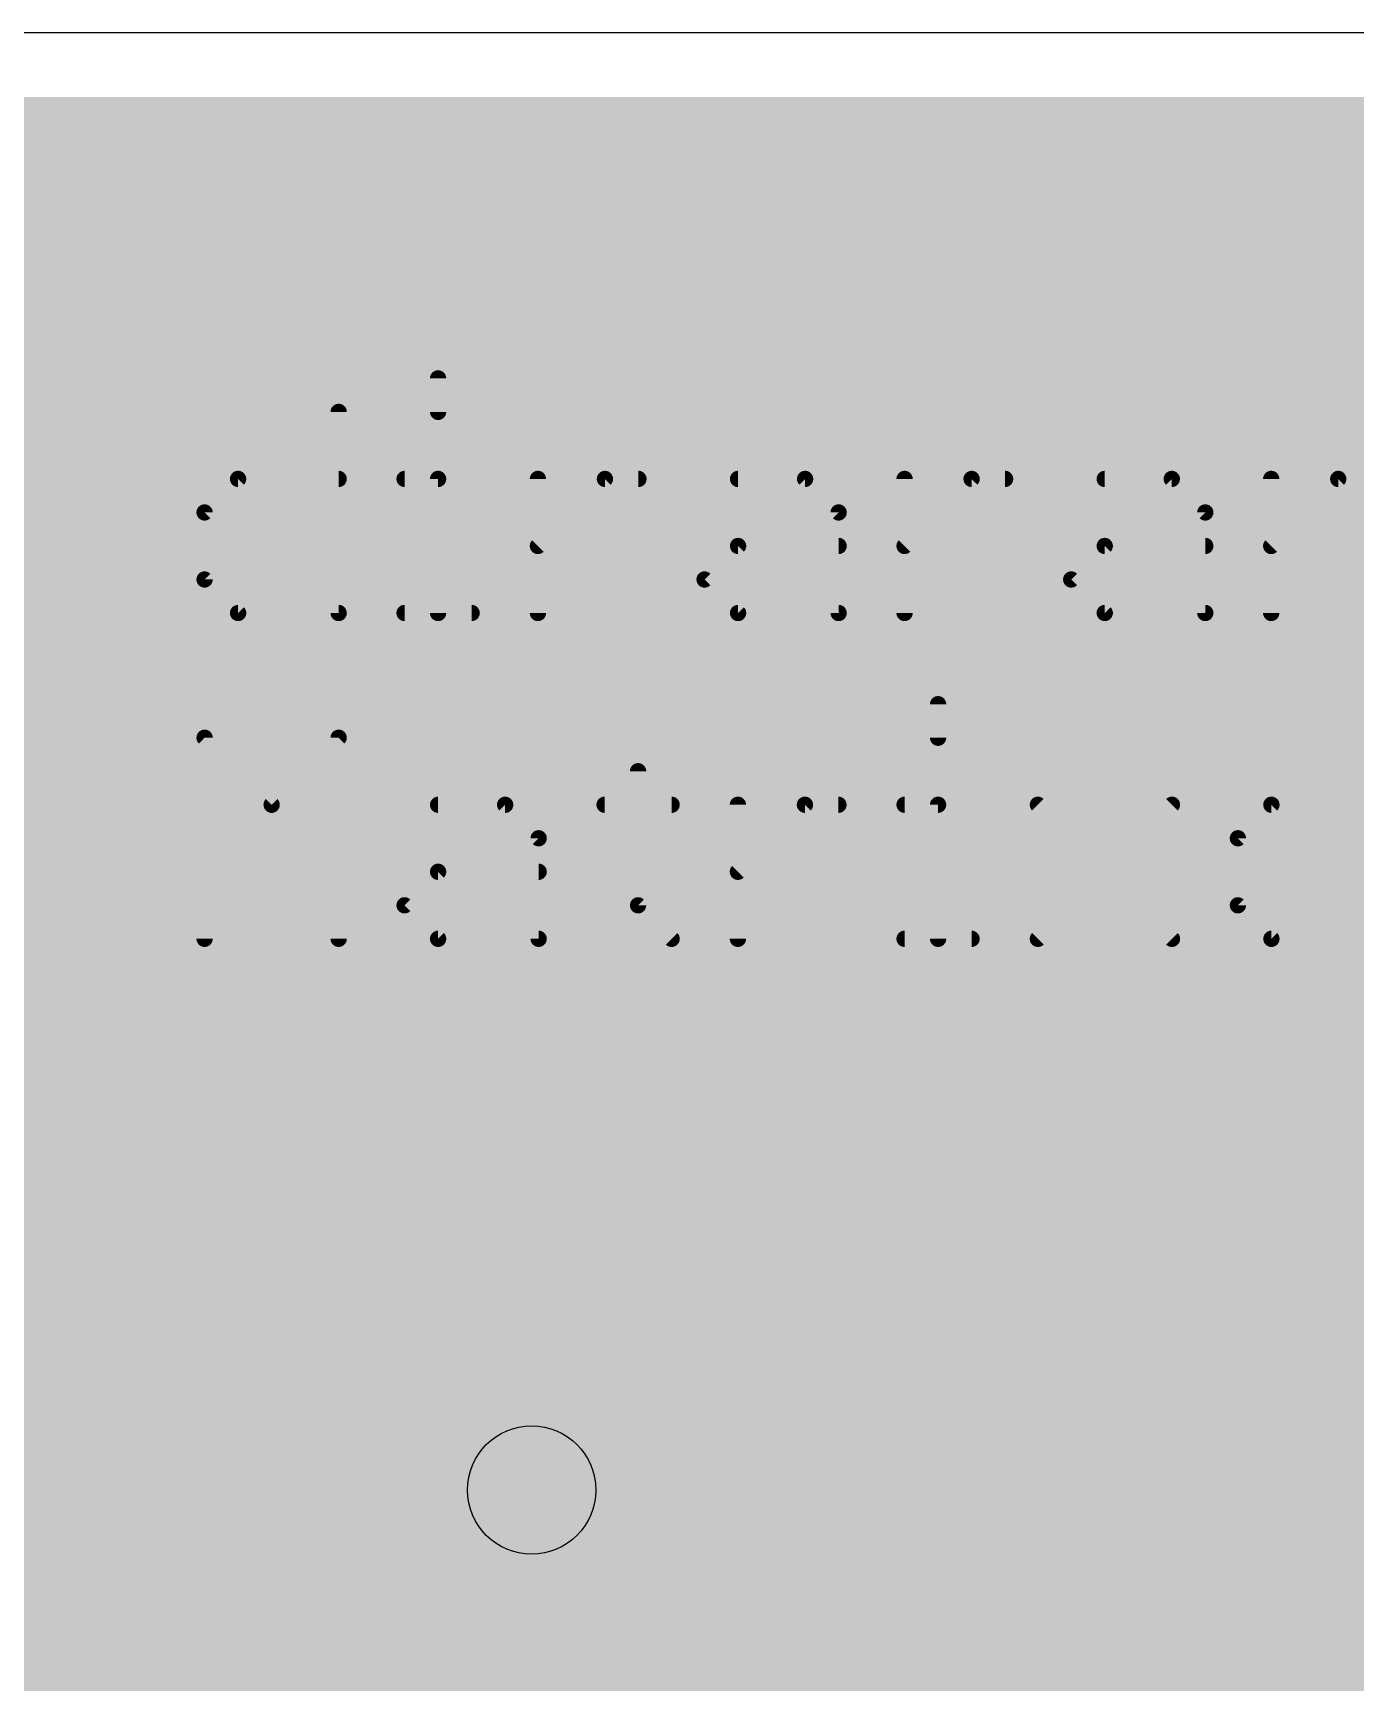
# Model space of a CAD drawing. Extents: x -4.6 to 54.3, y -4.7 to 51.3.
# Drawn here: x 40.21 to 46.4, y 43.55 to 51.27 of the extents above; entities that cross this region are included whole.
import ezdxf

# ---------------------------------------------------------------- set-up
doc = ezdxf.new("R2010")
doc.units = 0
for name, color, linetype in [('1', 22, 'CONTINUOUS'), ('16', 175, 'CONTINUOUS'), ('18', 82, 'CONTINUOUS'), ('20', 7, 'CONTINUOUS'), ('30', 253, 'CONTINUOUS'), ('44', 253, 'CONTINUOUS')]:
    doc.layers.add(name, color=color, linetype=linetype)

# ---------------------------------------------------------------- blocks, each defined once
blk = doc.blocks.new('SQUAREV')
blk.add_solid([(-0.5, -0.5), (0.5, -0.5), (-0.5, 0.5), (0.5, 0.5)])

msp = doc.modelspace()

# ---------------------------------------------------------------- linework, layer by layer
at = {"layer": '1'}
for points, const_width in [([(0.635, 50.7618), (51.435, 50.7618)], 0.4064), ([(40.2251, 50.0614), (39.5901, 50.6964)], 0.4064), ([(39.8929, 50.3936), (51.435, 50.3936)], 0.4064), ([(40.5364, 49.7501), (40.2251, 50.0614)], 0.4064), ([(40.2993, 49.9872), (41.9271, 49.9872)], 0.4064), ([(41.9557, 50.0158), (41.7964, 49.8565)], 0.4064), ([(42.2592, 50.0158), (41.9557, 50.0158)], 0.4064), ([(42.4737, 49.8012), (42.2592, 50.0158)], 0.4064), ([(42.2877, 49.9872), (51.435, 49.9872)], 0.4064), ([(41.4905, 49.859), (41.2759, 49.6444)], 0.4064), ([(41.7939, 49.859), (41.4905, 49.859)], 0.4064), ([(41.7964, 49.8565), (41.7939, 49.859)], 0.4064), ([(40.5364, 43.1381), (40.5364, 49.7501)], 0.4064), ([(42.4737, 49.5455), (42.4737, 49.8012)], 0.4064), ([(40.5364, 49.5808), (41.2759, 49.5808)], 0.4064), ([(41.2759, 49.6444), (41.2759, 49.5455)], 0.4064), ([(42.4737, 49.5808), (51.435, 49.5808)], 0.4064), ([(41.0202, 49.5455), (40.8982, 49.4235)], 0.4064), ([(41.2759, 49.5455), (41.0202, 49.5455)], 0.4064), ([(42.7261, 49.5455), (42.4737, 49.5455)], 0.4064), ([(42.7311, 49.5404), (42.7261, 49.5455)], 0.4064), ([(42.7362, 49.5455), (42.7311, 49.5404)], 0.4064), ([(43.1964, 49.5455), (42.7362, 49.5455)], 0.4064), ([(43.2777, 49.4642), (43.1964, 49.5455)], 0.4064), ([(43.359, 49.5455), (43.2777, 49.4642)], 0.4064), ([(43.976, 49.5455), (43.359, 49.5455)], 0.4064), ([(44.0568, 49.4646), (43.976, 49.5455)], 0.4064), ([(44.1377, 49.5455), (44.0568, 49.4646)], 0.4064), ([(44.4412, 49.5455), (44.1377, 49.5455)], 0.4064), ([(44.4462, 49.5404), (44.4412, 49.5455)], 0.4064), ([(44.4513, 49.5455), (44.4462, 49.5404)], 0.4064), ([(44.9115, 49.5455), (44.4513, 49.5455)], 0.4064), ([(44.9928, 49.4642), (44.9115, 49.5455)], 0.4064), ([(45.0741, 49.5455), (44.9928, 49.4642)], 0.4064), ([(45.6911, 49.5455), (45.0741, 49.5455)], 0.4064), ([(45.772, 49.4646), (45.6911, 49.5455)], 0.4064), ([(45.8528, 49.5455), (45.772, 49.4646)], 0.4064), ([(46.1563, 49.5455), (45.8528, 49.5455)], 0.4064), ([(46.1613, 49.5404), (46.1563, 49.5455)], 0.4064), ([(46.1664, 49.5455), (46.1613, 49.5404)], 0.4064), ([(46.6266, 49.5455), (46.1664, 49.5455)], 0.4064), ([(40.8982, 49.4235), (40.8056, 49.3309)], 0.4064), ([(42.1074, 49.6495), (42.1074, 49.4927)], 0.0762), ([(40.7708, 49.2961), (40.6488, 49.1741)], 0.4064), ([(40.8056, 49.3309), (40.7708, 49.2961)], 0.4064), ([(40.8056, 49.3309), (40.8056, 49.3309)], 0.4064), ([(41.6422, 49.4927), (41.6422, 48.5521)], 0.0762), ([(40.5364, 49.1744), (40.6491, 49.1744)], 0.4064), ([(40.6488, 49.1741), (40.6488, 48.5571)], 0.4064), ([(41.0151, 49.0224), (41.1719, 49.1792)], 0.0762), ([(41.1719, 49.1792), (41.6422, 49.1792)], 0.0762), ([(41.9507, 49.1792), (42.1074, 49.1792)], 0.0762), ([(42.1074, 49.1792), (42.1074, 48.5521)], 0.0762), ([(42.5743, 48.5521), (42.5743, 49.1792)], 0.0762), ([(42.5743, 48.8656), (42.8879, 49.1792)], 0.0762), ([(42.8879, 49.1792), (43.0446, 49.1792)], 0.0762), ([(43.5107, 49.1792), (43.8242, 49.1792)], 0.0762), ([(43.8242, 49.1792), (43.981, 49.0224)], 0.0762), ([(44.2895, 48.5521), (44.2895, 49.1792)], 0.0762), ([(44.2895, 48.8656), (44.603, 49.1792)], 0.0762), ([(44.603, 49.1792), (44.7598, 49.1792)], 0.0762), ([(45.2258, 49.1792), (45.5394, 49.1792)], 0.0762), ([(45.5394, 49.1792), (45.6961, 49.0224)], 0.0762), ([(46.0046, 48.5521), (46.0046, 49.1792)], 0.0762), ([(46.0046, 48.8656), (46.3181, 49.1792)], 0.0762), ([(46.3181, 49.1792), (46.4749, 49.1792)], 0.0762), ([(41.0151, 48.7089), (41.0151, 49.0224)], 0.0762), ([(43.981, 49.0224), (43.981, 48.5521)], 0.0762), ([(45.6961, 49.0224), (45.6961, 48.5521)], 0.0762), ([(40.5364, 48.768), (40.6488, 48.768)], 0.4064), ([(43.3539, 48.7089), (43.5107, 48.8656)], 0.0762), ([(43.5107, 48.8656), (43.981, 48.8656)], 0.0762), ([(45.0691, 48.7089), (45.2258, 48.8656)], 0.0762), ([(45.2258, 48.8656), (45.6961, 48.8656)], 0.0762), ([(40.6488, 48.5571), (40.8634, 48.3426)], 0.4064), ([(41.1719, 48.5521), (41.0151, 48.7089)], 0.0762), ([(43.5107, 48.5521), (43.3539, 48.7089)], 0.0762), ([(45.2258, 48.5521), (45.0691, 48.7089)], 0.0762), ([(40.5364, 48.3616), (40.8444, 48.3616)], 0.4064), ([(40.8634, 48.3426), (40.871, 48.335)], 0.4064), ([(41.6422, 48.5521), (41.1719, 48.5521)], 0.0762), ([(41.9507, 48.5521), (42.2642, 48.5521)], 0.0762), ([(43.981, 48.5521), (43.5107, 48.5521)], 0.0762), ([(45.6961, 48.5521), (45.2258, 48.5521)], 0.0762), ([(40.8634, 48.335), (40.6488, 48.1204)], 0.4064), ([(40.871, 48.335), (40.8634, 48.335)], 0.4064), ([(40.6488, 48.1204), (40.6488, 46.8764)], 0.4064), ([(44.4462, 48.1255), (44.4462, 47.9687)], 0.0762), ([(40.5364, 47.9552), (40.6488, 47.9552)], 0.4064), ([(41.0151, 47.0281), (41.0151, 47.9687)], 0.0762), ([(41.0151, 47.9687), (41.3287, 47.6552)], 0.0762), ([(41.3287, 47.6552), (41.6422, 47.9687)], 0.0762), ([(41.6422, 47.9687), (41.6422, 47.0281)], 0.0762), ([(43.043, 47.8119), (43.043, 47.1849)], 0.0762), ([(40.5364, 47.5488), (40.6488, 47.5488)], 0.4064), ([(42.1074, 47.6552), (42.421, 47.6552)], 0.0762), ([(42.421, 47.6552), (42.5777, 47.4984)], 0.0762), ([(42.8862, 47.6552), (43.1997, 47.6552)], 0.0762), ([(43.5099, 47.0281), (43.5099, 47.6552)], 0.0762), ([(43.5099, 47.3416), (43.8234, 47.6552)], 0.0762), ([(43.8234, 47.6552), (43.9802, 47.6552)], 0.0762), ([(44.2895, 47.6552), (44.4462, 47.6552)], 0.0762), ([(44.4462, 47.6552), (44.4462, 47.0281)], 0.0762), ([(44.9131, 47.6552), (45.5402, 47.0281)], 0.0762), ([(44.9131, 47.0281), (45.5402, 47.6552)], 0.0762), ([(45.8487, 47.4984), (46.0054, 47.6552)], 0.0762), ([(46.0054, 47.6552), (46.4757, 47.6552)], 0.0762), ([(42.5777, 47.4984), (42.5777, 47.0281)], 0.0762), ([(43.8762, 47.1899), (43.9751, 47.2889)], 0.4064), ([(44.0322, 47.2889), (43.9232, 47.1798)], 0.4064), ([(43.9751, 47.2889), (44.0322, 47.2889)], 0.4064), ([(45.8487, 47.1849), (45.8487, 47.4984)], 0.0762), ([(43.8762, 46.8764), (43.8762, 47.1899)], 0.4064), ([(40.5364, 47.1424), (40.6488, 47.1424)], 0.4064), ([(41.9507, 47.1849), (42.1074, 47.3416)], 0.0762), ([(42.1074, 47.3416), (42.5777, 47.3416)], 0.0762), ([(43.8762, 47.1424), (43.9232, 47.1424)], 0.4064), ([(43.9232, 47.1798), (43.9232, 46.8764)], 0.4064), ([(42.1074, 47.0281), (41.9507, 47.1849)], 0.0762), ([(43.043, 47.1849), (43.1997, 47.0281)], 0.0762), ([(46.0054, 47.0281), (45.8487, 47.1849)], 0.0762), ([(40.6488, 46.8764), (40.8634, 46.6618)], 0.4064), ([(43.6616, 46.6618), (43.8762, 46.8764)], 0.4064), ([(43.9232, 46.8764), (44.1377, 46.6618)], 0.4064), ([(41.1669, 46.6618), (41.3287, 46.8236)], 0.4064), ([(41.3287, 46.8236), (41.4905, 46.6618)], 0.4064), ([(42.5777, 47.0281), (42.1074, 47.0281)], 0.0762), ([(42.7295, 46.6618), (42.8887, 46.8211)], 0.4064), ([(42.8887, 46.8211), (42.8912, 46.8186)], 0.4064), ([(42.8912, 46.8186), (42.8912, 46.8186)], 0.4064), ([(42.8912, 46.8186), (43.048, 46.6618)], 0.4064), ([(44.2895, 47.0281), (44.603, 47.0281)], 0.0762), ([(45.0649, 46.6618), (45.2267, 46.8236)], 0.4064), ([(45.2267, 46.8236), (45.3885, 46.6618)], 0.4064), ([(46.4757, 47.0281), (46.0054, 47.0281)], 0.0762), ([(40.5364, 46.736), (40.7892, 46.736)], 0.4064), ([(41.2411, 46.736), (41.4163, 46.736)], 0.4064), ([(41.7939, 46.6618), (41.8748, 46.7427)], 0.4064), ([(41.8681, 46.736), (41.8815, 46.736)], 0.4064), ([(41.8748, 46.7427), (41.9557, 46.6618)], 0.4064), ([(42.8037, 46.736), (42.9738, 46.736)], 0.4064), ([(43.7358, 46.736), (44.0635, 46.736)], 0.4064), ([(45.1391, 46.736), (45.3143, 46.736)], 0.4064), ([(45.6919, 46.6618), (45.7728, 46.7427)], 0.4064), ([(45.7661, 46.736), (45.7795, 46.736)], 0.4064), ([(45.7728, 46.7427), (45.8537, 46.6618)], 0.4064), ([(40.8634, 46.6618), (41.1669, 46.6618)], 0.4064), ([(41.4905, 46.6618), (41.7939, 46.6618)], 0.4064), ([(41.9557, 46.6618), (42.7295, 46.6618)], 0.4064), ([(43.048, 46.6618), (43.3514, 46.6618)], 0.4064), ([(43.3514, 46.6618), (43.3548, 46.6651)], 0.4064), ([(43.3548, 46.6651), (43.3581, 46.6618)], 0.4064), ([(43.3581, 46.6618), (43.6616, 46.6618)], 0.4064), ([(44.1377, 46.6618), (44.7547, 46.6618)], 0.4064), ([(44.7547, 46.6618), (44.7581, 46.6651)], 0.4064), ([(44.7581, 46.6651), (44.7614, 46.6618)], 0.4064), ([(44.7614, 46.6618), (45.0649, 46.6618)], 0.4064), ([(45.3885, 46.6618), (45.6919, 46.6618)], 0.4064), ([(45.8537, 46.6618), (46.6275, 46.6618)], 0.4064), ([(40.5364, 46.3296), (51.435, 46.3296)], 0.4064), ([(40.5364, 45.9232), (51.435, 45.9232)], 0.4064), ([(40.5364, 45.5168), (51.435, 45.5168)], 0.4064), ([(40.5364, 45.1104), (51.435, 45.1104)], 0.4064), ([(40.5364, 44.704), (51.435, 44.704)], 0.4064), ([(40.5364, 44.2976), (51.435, 44.2976)], 0.4064), ([(40.5364, 43.8912), (51.435, 43.8912)], 0.4064), ([(40.5364, 43.4848), (51.435, 43.4848)], 0.4064)]:
    msp.add_lwpolyline(points, dxfattribs=dict(at, const_width=const_width))
for points, const_width in [([(40.297, 50.1332, 1), (40.1533, 49.9896)], 0.2032), ([(40.1533, 49.9896, 1), (40.297, 50.1332)], 0.2032), ([(40.2993, 50.0888, 1), (40.2993, 49.8856)], 0.2032), ([(41.9557, 50.1174, 1), (41.9557, 49.9142)], 0.2032), ([(42.0275, 49.9439, 1), (41.8839, 50.0876)], 0.2032), ([(41.9271, 49.8856, 1), (41.9271, 50.0888)], 0.2032), ([(42.331, 50.0876, 1), (42.1873, 49.9439)], 0.2032), ([(42.2877, 50.0888, 1), (42.2877, 49.8856)], 0.2032), ([(42.2592, 49.9142, 1), (42.2592, 50.1174)], 0.2032), ([(41.4905, 49.9606, 1), (41.4905, 49.7574)], 0.2032), ([(41.5623, 49.7872, 1), (41.4186, 49.9308)], 0.2032), ([(41.8658, 49.9308, 1), (41.7221, 49.7872)], 0.2032), ([(41.7246, 49.9283, 1), (41.8683, 49.7847)], 0.2032), ([(41.7246, 49.7847, 1), (41.8683, 49.9283)], 0.2032), ([(41.7939, 49.7574, 1), (41.7939, 49.9606)], 0.2032), ([(40.638, 49.7501, 1), (40.4348, 49.7501)], 0.2032), ([(42.5753, 49.8012, 1), (42.3721, 49.8012)], 0.2032), ([(42.4019, 49.7294, 1), (42.5456, 49.873)], 0.2032), ([(40.4646, 49.6783, 1), (40.6082, 49.822)], 0.2032), ([(40.5364, 49.6824, 1), (40.5364, 49.4792)], 0.2032), ([(41.3775, 49.6444, 1), (41.1743, 49.6444)], 0.2032), ([(41.2041, 49.7163, 1), (41.3478, 49.5726)], 0.2032), ([(41.2759, 49.4792, 1), (41.2759, 49.6824)], 0.2032), ([(42.4737, 49.6824, 1), (42.4737, 49.4792)], 0.2032), ([(41.0202, 49.6471, 1), (41.0202, 49.4439)], 0.2032), ([(41.092, 49.4736, 1), (40.9483, 49.6173)], 0.2032), ([(41.2759, 49.4439, 1), (41.2759, 49.6471)], 0.2032), ([(42.4737, 49.6471, 1), (42.4737, 49.4439)], 0.2032), ([(42.7979, 49.6173, 1), (42.6542, 49.4736)], 0.2032), ([(42.6592, 49.6122, 1), (42.803, 49.4686)], 0.2032), ([(42.7362, 49.6471, 1), (42.7362, 49.4439)], 0.2032), ([(42.6592, 49.4686, 1), (42.803, 49.6122)], 0.2032), ([(42.808, 49.4736, 1), (42.6643, 49.6173)], 0.2032), ([(42.7261, 49.4439, 1), (42.7261, 49.6471)], 0.2032), ([(43.2682, 49.6173, 1), (43.1245, 49.4736)], 0.2032), ([(43.1964, 49.4439, 1), (43.1964, 49.6471)], 0.2032), ([(43.359, 49.6471, 1), (43.359, 49.4439)], 0.2032), ([(43.4308, 49.4736, 1), (43.2871, 49.6173)], 0.2032), ([(44.0478, 49.6173, 1), (43.9041, 49.4736)], 0.2032), ([(43.976, 49.4439, 1), (43.976, 49.6471)], 0.2032), ([(44.1377, 49.6471, 1), (44.1377, 49.4439)], 0.2032), ([(44.2096, 49.4736, 1), (44.0659, 49.6173)], 0.2032), ([(44.513, 49.6173, 1), (44.3693, 49.4736)], 0.2032), ([(44.3744, 49.6122, 1), (44.5181, 49.4686)], 0.2032), ([(44.4513, 49.6471, 1), (44.4513, 49.4439)], 0.2032), ([(44.3744, 49.4686, 1), (44.5181, 49.6122)], 0.2032), ([(44.5231, 49.4736, 1), (44.3794, 49.6173)], 0.2032), ([(44.4412, 49.4439, 1), (44.4412, 49.6471)], 0.2032), ([(44.9833, 49.6173, 1), (44.8396, 49.4736)], 0.2032), ([(44.9115, 49.4439, 1), (44.9115, 49.6471)], 0.2032), ([(45.0741, 49.6471, 1), (45.0741, 49.4439)], 0.2032), ([(45.1459, 49.4736, 1), (45.0023, 49.6173)], 0.2032), ([(45.7629, 49.6173, 1), (45.6192, 49.4736)], 0.2032), ([(45.6911, 49.4439, 1), (45.6911, 49.6471)], 0.2032), ([(45.8528, 49.6471, 1), (45.8528, 49.4439)], 0.2032), ([(45.9247, 49.4736, 1), (45.781, 49.6173)], 0.2032), ([(46.2281, 49.6173, 1), (46.0845, 49.4736)], 0.2032), ([(46.0895, 49.6123, 1), (46.2332, 49.4686)], 0.2032), ([(46.1664, 49.6471, 1), (46.1664, 49.4439)], 0.2032), ([(46.0895, 49.4686, 1), (46.2332, 49.6123)], 0.2032), ([(46.2382, 49.4736, 1), (46.0945, 49.6173)], 0.2032), ([(46.1563, 49.4439, 1), (46.1563, 49.6471)], 0.2032), ([(40.97, 49.3516, 1), (40.8264, 49.4953)], 0.2032), ([(41.1743, 49.5455, 1), (41.3775, 49.5455)], 0.2032), ([(42.1265, 49.6495, 1), (42.0884, 49.6495)], 0.0381), ([(42.3721, 49.5455, 1), (42.5753, 49.5455)], 0.2032), ([(43.2058, 49.536, 1), (43.3495, 49.3923)], 0.2032), ([(43.2058, 49.3923, 1), (43.3495, 49.536)], 0.2032), ([(43.985, 49.5364, 1), (44.1287, 49.3927)], 0.2032), ([(43.985, 49.3927, 1), (44.1287, 49.5364)], 0.2032), ([(44.9209, 49.536, 1), (45.0646, 49.3923)], 0.2032), ([(44.9209, 49.3923, 1), (45.0646, 49.536)], 0.2032), ([(45.7001, 49.5364, 1), (45.8438, 49.3927)], 0.2032), ([(45.7001, 49.3927, 1), (45.8438, 49.5364)], 0.2032), ([(40.8264, 49.4953, 1), (40.97, 49.3516)], 0.2032), ([(40.8427, 49.2243, 1), (40.699, 49.3679)], 0.2032), ([(40.9072, 49.3309, 1), (40.704, 49.3309)], 0.2032), ([(40.7338, 49.4027, 1), (40.8775, 49.2591)], 0.2032), ([(40.8775, 49.259, 1), (40.7338, 49.4027)], 0.2032), ([(41.6613, 49.4927, 1), (41.6232, 49.4927)], 0.0381), ([(42.0884, 49.4927, 1), (42.1265, 49.4927)], 0.0381), ([(40.699, 49.3679, 1), (40.8427, 49.2243)], 0.2032), ([(40.704, 49.3309, 1), (40.9072, 49.3309)], 0.2032), ([(40.5364, 49.276, 1), (40.5364, 49.0728)], 0.2032), ([(40.7504, 49.1741, 1), (40.5472, 49.1741)], 0.2032), ([(40.577, 49.246, 1), (40.7207, 49.1023)], 0.2032), ([(40.6491, 49.0728, 1), (40.6491, 49.276)], 0.2032), ([(41.1719, 49.1982, 1), (41.1719, 49.1601)], 0.0381), ([(41.1854, 49.1657, 1), (41.1584, 49.1926)], 0.0381), ([(41.6422, 49.1601, 1), (41.6422, 49.1982)], 0.0381), ([(41.9507, 49.1982, 1), (41.9507, 49.1601)], 0.0381), ([(42.1265, 49.1792, 1), (42.0884, 49.1792)], 0.0381), ([(42.1074, 49.1601, 1), (42.1074, 49.1982)], 0.0381), ([(42.5934, 49.1792, 1), (42.5553, 49.1792)], 0.0381), ([(42.8879, 49.1982, 1), (42.8879, 49.1601)], 0.0381), ([(42.9013, 49.1657, 1), (42.8744, 49.1926)], 0.0381), ([(43.0446, 49.1601, 1), (43.0446, 49.1982)], 0.0381), ([(43.5107, 49.1982, 1), (43.5107, 49.1601)], 0.0381), ([(43.8377, 49.1926, 1), (43.8108, 49.1657)], 0.0381), ([(43.8242, 49.1601, 1), (43.8242, 49.1982)], 0.0381), ([(44.3085, 49.1792, 1), (44.2704, 49.1792)], 0.0381), ([(44.603, 49.1982, 1), (44.603, 49.1601)], 0.0381), ([(44.6165, 49.1657, 1), (44.5895, 49.1926)], 0.0381), ([(44.7598, 49.1601, 1), (44.7598, 49.1982)], 0.0381), ([(45.2258, 49.1982, 1), (45.2258, 49.1601)], 0.0381), ([(45.5528, 49.1926, 1), (45.5259, 49.1657)], 0.0381), ([(45.5394, 49.1601, 1), (45.5394, 49.1982)], 0.0381), ([(46.0236, 49.1792, 1), (45.9855, 49.1792)], 0.0381), ([(46.3181, 49.1982, 1), (46.3181, 49.1601)], 0.0381), ([(46.3316, 49.1657, 1), (46.3046, 49.1926)], 0.0381), ([(41.0342, 49.0224, 1), (40.9961, 49.0224)], 0.0381), ([(41.0017, 49.0359, 1), (41.0286, 49.0089)], 0.0381), ([(44.0001, 49.0224, 1), (43.962, 49.0224)], 0.0381), ([(43.9675, 49.0089, 1), (43.9945, 49.0359)], 0.0381), ([(45.7152, 49.0224, 1), (45.6771, 49.0224)], 0.0381), ([(45.6827, 49.0089, 1), (45.7096, 49.0359)], 0.0381), ([(40.5364, 48.8696, 1), (40.5364, 48.6664)], 0.2032), ([(40.6488, 48.6664, 1), (40.6488, 48.8696)], 0.2032), ([(42.5609, 48.8791, 1), (42.5878, 48.8522)], 0.0381), ([(43.5107, 48.8847, 1), (43.5107, 48.8466)], 0.0381), ([(43.5242, 48.8522, 1), (43.4972, 48.8791)], 0.0381), ([(43.981, 48.8466, 1), (43.981, 48.8847)], 0.0381), ([(44.276, 48.8791, 1), (44.3029, 48.8522)], 0.0381), ([(45.2258, 48.8847, 1), (45.2258, 48.8466)], 0.0381), ([(45.2393, 48.8522, 1), (45.2124, 48.8791)], 0.0381), ([(45.6961, 48.8466, 1), (45.6961, 48.8847)], 0.0381), ([(45.9911, 48.8791, 1), (46.018, 48.8522)], 0.0381), ([(40.7207, 48.629, 1), (40.577, 48.4853)], 0.2032), ([(40.9961, 48.7089, 1), (41.0342, 48.7089)], 0.0381), ([(41.0286, 48.7223, 1), (41.0017, 48.6954)], 0.0381), ([(43.3674, 48.7223, 1), (43.3405, 48.6954)], 0.0381), ([(43.3405, 48.7223, 1), (43.3674, 48.6954)], 0.0381), ([(45.0825, 48.7223, 1), (45.0556, 48.6954)], 0.0381), ([(45.0556, 48.7223, 1), (45.0825, 48.6954)], 0.0381), ([(40.5472, 48.5571, 1), (40.7504, 48.5571)], 0.2032), ([(40.5364, 48.4632, 1), (40.5364, 48.26)], 0.2032), ([(40.9352, 48.4144, 1), (40.7916, 48.2707)], 0.2032), ([(40.8444, 48.26, 1), (40.8444, 48.4632)], 0.2032), ([(41.1719, 48.5712, 1), (41.1719, 48.5331)], 0.0381), ([(41.1584, 48.5386, 1), (41.1854, 48.5656)], 0.0381), ([(41.6232, 48.5521, 1), (41.6613, 48.5521)], 0.0381), ([(41.6422, 48.5331, 1), (41.6422, 48.5712)], 0.0381), ([(41.9507, 48.5712, 1), (41.9507, 48.5331)], 0.0381), ([(42.0884, 48.5521, 1), (42.1265, 48.5521)], 0.0381), ([(42.2642, 48.5331, 1), (42.2642, 48.5712)], 0.0381), ([(42.5553, 48.5521, 1), (42.5934, 48.5521)], 0.0381), ([(43.5107, 48.5712, 1), (43.5107, 48.5331)], 0.0381), ([(43.4972, 48.5386, 1), (43.5242, 48.5656)], 0.0381), ([(43.962, 48.5521, 1), (44.0001, 48.5521)], 0.0381), ([(43.981, 48.5331, 1), (43.981, 48.5712)], 0.0381), ([(44.2704, 48.5521, 1), (44.3085, 48.5521)], 0.0381), ([(45.2258, 48.5712, 1), (45.2258, 48.5331)], 0.0381), ([(45.2124, 48.5386, 1), (45.2393, 48.5656)], 0.0381), ([(45.6771, 48.5521, 1), (45.7152, 48.5521)], 0.0381), ([(45.6961, 48.5331, 1), (45.6961, 48.5712)], 0.0381), ([(45.9855, 48.5521, 1), (46.0236, 48.5521)], 0.0381), ([(40.8634, 48.4366, 1), (40.8634, 48.2334)], 0.2032), ([(40.9353, 48.2632, 1), (40.7916, 48.4068)], 0.2032), ([(40.7916, 48.2707, 1), (40.9353, 48.4144)], 0.2032), ([(40.7992, 48.2631, 1), (40.9428, 48.4069)], 0.2032), ([(40.871, 48.2334, 1), (40.871, 48.4366)], 0.2032), ([(40.7504, 48.1204, 1), (40.5472, 48.1204)], 0.2032), ([(40.577, 48.1923, 1), (40.7207, 48.0486)], 0.2032), ([(44.4653, 48.1255, 1), (44.4272, 48.1255)], 0.0381), ([(40.5364, 48.0568, 1), (40.5364, 47.8536)], 0.2032), ([(40.6488, 47.8536, 1), (40.6488, 48.0568)], 0.2032), ([(41.0342, 47.9687, 1), (40.9961, 47.9687)], 0.0381), ([(41.0286, 47.9822, 1), (41.0017, 47.9552)], 0.0381), ([(41.6613, 47.9687, 1), (41.6232, 47.9687)], 0.0381), ([(41.6557, 47.9552, 1), (41.6287, 47.9822)], 0.0381), ([(44.4272, 47.9687, 1), (44.4653, 47.9687)], 0.0381), ([(43.062, 47.8119, 1), (43.0239, 47.8119)], 0.0381), ([(40.5364, 47.6504, 1), (40.5364, 47.4472)], 0.2032), ([(40.6488, 47.4472, 1), (40.6488, 47.6504)], 0.2032), ([(41.3152, 47.6686, 1), (41.3422, 47.6417)], 0.0381), ([(41.3152, 47.6417, 1), (41.3422, 47.6686)], 0.0381), ([(42.1074, 47.6742, 1), (42.1074, 47.6361)], 0.0381), ([(42.4344, 47.6686, 1), (42.4075, 47.6417)], 0.0381), ([(42.421, 47.6361, 1), (42.421, 47.6742)], 0.0381), ([(42.8862, 47.6742, 1), (42.8862, 47.6361)], 0.0381), ([(43.1997, 47.6361, 1), (43.1997, 47.6742)], 0.0381), ([(43.5289, 47.6552, 1), (43.4908, 47.6552)], 0.0381), ([(43.8234, 47.6742, 1), (43.8234, 47.6361)], 0.0381), ([(43.8369, 47.6417, 1), (43.8099, 47.6686)], 0.0381), ([(43.9802, 47.6361, 1), (43.9802, 47.6742)], 0.0381), ([(44.2895, 47.6742, 1), (44.2895, 47.6361)], 0.0381), ([(44.4653, 47.6552, 1), (44.4272, 47.6552)], 0.0381), ([(44.4462, 47.6361, 1), (44.4462, 47.6742)], 0.0381), ([(44.9266, 47.6686, 1), (44.8997, 47.6417)], 0.0381), ([(45.5537, 47.6417, 1), (45.5267, 47.6686)], 0.0381), ([(46.0054, 47.6742, 1), (46.0054, 47.6361)], 0.0381), ([(46.0189, 47.6417, 1), (45.992, 47.6686)], 0.0381), ([(42.5968, 47.4984, 1), (42.5587, 47.4984)], 0.0381), ([(42.5643, 47.4849, 1), (42.5912, 47.5119)], 0.0381), ([(43.9751, 47.3905, 1), (43.9751, 47.1873)], 0.2032), ([(44.047, 47.217, 1), (43.9033, 47.3607)], 0.2032), ([(44.104, 47.217, 1), (43.9604, 47.3607)], 0.2032), ([(44.0322, 47.1873, 1), (44.0322, 47.3905)], 0.2032), ([(45.8677, 47.4984, 1), (45.8296, 47.4984)], 0.0381), ([(45.8352, 47.5119, 1), (45.8621, 47.4849)], 0.0381), ([(43.9778, 47.1899, 1), (43.7746, 47.1899)], 0.2032), ([(40.5364, 47.244, 1), (40.5364, 47.0408)], 0.2032), ([(40.6488, 47.0408, 1), (40.6488, 47.244)], 0.2032), ([(42.1074, 47.3607, 1), (42.1074, 47.3226)], 0.0381), ([(42.1209, 47.3282, 1), (42.094, 47.3551)], 0.0381), ([(42.5777, 47.3226, 1), (42.5777, 47.3607)], 0.0381), ([(43.4964, 47.3551, 1), (43.5233, 47.3282)], 0.0381), ([(43.8043, 47.2617, 1), (43.948, 47.1181)], 0.2032), ([(43.8762, 47.244, 1), (43.8762, 47.0408)], 0.2032), ([(43.8513, 47.2517, 1), (43.995, 47.108)], 0.2032), ([(44.0248, 47.1798, 1), (43.8216, 47.1798)], 0.2032), ([(43.9232, 47.0408, 1), (43.9232, 47.244)], 0.2032), ([(41.9641, 47.1983, 1), (41.9372, 47.1714)], 0.0381), ([(41.9372, 47.1983, 1), (41.9641, 47.1714)], 0.0381), ([(43.0239, 47.1849, 1), (43.062, 47.1849)], 0.0381), ([(43.0564, 47.1983, 1), (43.0295, 47.1714)], 0.0381), ([(45.8296, 47.1849, 1), (45.8677, 47.1849)], 0.0381), ([(45.8621, 47.1983, 1), (45.8352, 47.1714)], 0.0381), ([(40.7207, 46.9482, 1), (40.577, 46.8045)], 0.2032), ([(43.948, 46.8045, 1), (43.8043, 46.9482)], 0.2032), ([(43.995, 46.9482, 1), (43.8513, 46.8045)], 0.2032), ([(40.9961, 47.0281, 1), (41.0342, 47.0281)], 0.0381), ([(41.4005, 46.8955, 1), (41.2568, 46.7518)], 0.2032), ([(41.4005, 46.7518, 1), (41.2568, 46.8955)], 0.2032), ([(41.6232, 47.0281, 1), (41.6613, 47.0281)], 0.0381), ([(42.1074, 47.0472, 1), (42.1074, 47.0091)], 0.0381), ([(42.094, 47.0146, 1), (42.1209, 47.0416)], 0.0381), ([(42.5587, 47.0281, 1), (42.5968, 47.0281)], 0.0381), ([(42.5777, 47.0091, 1), (42.5777, 47.0472)], 0.0381), ([(42.9606, 46.8929, 1), (42.8169, 46.7492)], 0.2032), ([(42.8912, 46.9202, 1), (42.8912, 46.717)], 0.2032), ([(42.9631, 46.8904, 1), (42.8194, 46.7467)], 0.2032), ([(42.9606, 46.7492, 1), (42.8169, 46.8929)], 0.2032), ([(42.8912, 46.717, 1), (42.8912, 46.9202)], 0.2032), ([(43.1862, 47.0146, 1), (43.2132, 47.0416)], 0.0381), ([(43.4908, 47.0281, 1), (43.5289, 47.0281)], 0.0381), ([(44.2895, 47.0472, 1), (44.2895, 47.0091)], 0.0381), ([(44.4272, 47.0281, 1), (44.4653, 47.0281)], 0.0381), ([(44.603, 47.0091, 1), (44.603, 47.0472)], 0.0381), ([(44.8997, 47.0416, 1), (44.9266, 47.0146)], 0.0381), ([(45.2985, 46.8955, 1), (45.1548, 46.7518)], 0.2032), ([(45.2985, 46.7518, 1), (45.1548, 46.8955)], 0.2032), ([(45.5267, 47.0146, 1), (45.5537, 47.0416)], 0.0381), ([(46.0054, 47.0472, 1), (46.0054, 47.0091)], 0.0381), ([(45.992, 47.0146, 1), (46.0189, 47.0416)], 0.0381), ([(40.5364, 46.8376, 1), (40.5364, 46.6344)], 0.2032), ([(40.5472, 46.8764, 1), (40.7504, 46.8764)], 0.2032), ([(40.7892, 46.6344, 1), (40.7892, 46.8376)], 0.2032), ([(41.2411, 46.8376, 1), (41.2411, 46.6344)], 0.2032), ([(41.4163, 46.6344, 1), (41.4163, 46.8376)], 0.2032), ([(41.8681, 46.8376, 1), (41.8681, 46.6344)], 0.2032), ([(41.9467, 46.8145, 1), (41.803, 46.6708)], 0.2032), ([(41.9467, 46.6708, 1), (41.803, 46.8145)], 0.2032), ([(41.8815, 46.6344, 1), (41.8815, 46.8376)], 0.2032), ([(42.8037, 46.8376, 1), (42.8037, 46.6344)], 0.2032), ([(42.8194, 46.7467, 1), (42.9631, 46.8904)], 0.2032), ([(42.9738, 46.6344, 1), (42.9738, 46.8376)], 0.2032), ([(43.7358, 46.8376, 1), (43.7358, 46.6344)], 0.2032), ([(43.7746, 46.8764, 1), (43.9778, 46.8764)], 0.2032), ([(43.8216, 46.8764, 1), (44.0248, 46.8764)], 0.2032), ([(44.0635, 46.6344, 1), (44.0635, 46.8376)], 0.2032), ([(45.1391, 46.8376, 1), (45.1391, 46.6344)], 0.2032), ([(45.3143, 46.6344, 1), (45.3143, 46.8376)], 0.2032), ([(45.7661, 46.8376, 1), (45.7661, 46.6344)], 0.2032), ([(45.8447, 46.8145, 1), (45.701, 46.6708)], 0.2032), ([(45.8447, 46.6708, 1), (45.701, 46.8145)], 0.2032), ([(45.7795, 46.6344, 1), (45.7795, 46.8376)], 0.2032), ([(40.8634, 46.7634, 1), (40.8634, 46.5602)], 0.2032), ([(41.1669, 46.5602, 1), (41.1669, 46.7634)], 0.2032), ([(41.4905, 46.7634, 1), (41.4905, 46.5602)], 0.2032), ([(41.7939, 46.5602, 1), (41.7939, 46.7634)], 0.2032), ([(41.9557, 46.7634, 1), (41.9557, 46.5602)], 0.2032), ([(42.7295, 46.5602, 1), (42.7295, 46.7634)], 0.2032), ([(43.048, 46.7634, 1), (43.048, 46.5602)], 0.2032), ([(43.4267, 46.737, 1), (43.2829, 46.5933)], 0.2032), ([(43.3581, 46.7634, 1), (43.3581, 46.5602)], 0.2032), ([(43.4267, 46.5933, 1), (43.2829, 46.737)], 0.2032), ([(43.3514, 46.5602, 1), (43.3514, 46.7634)], 0.2032), ([(43.6616, 46.5602, 1), (43.6616, 46.7634)], 0.2032), ([(44.1377, 46.7634, 1), (44.1377, 46.5602)], 0.2032), ([(44.8299, 46.737, 1), (44.6862, 46.5933)], 0.2032), ([(44.7614, 46.7634, 1), (44.7614, 46.5602)], 0.2032), ([(44.8299, 46.5933, 1), (44.6862, 46.737)], 0.2032), ([(44.7547, 46.5602, 1), (44.7547, 46.7634)], 0.2032), ([(45.0649, 46.5602, 1), (45.0649, 46.7634)], 0.2032), ([(45.3885, 46.7634, 1), (45.3885, 46.5602)], 0.2032), ([(45.6919, 46.5602, 1), (45.6919, 46.7634)], 0.2032), ([(45.8537, 46.7634, 1), (45.8537, 46.5602)], 0.2032), ([(40.7916, 46.59, 1), (40.9353, 46.7336)], 0.2032), ([(41.095, 46.7336, 1), (41.2387, 46.59)], 0.2032), ([(41.4186, 46.59, 1), (41.5623, 46.7336)], 0.2032), ([(41.7221, 46.7336, 1), (41.8658, 46.59)], 0.2032), ([(41.8839, 46.59, 1), (42.0275, 46.7336)], 0.2032), ([(42.6576, 46.7336, 1), (42.8013, 46.59)], 0.2032), ([(42.9762, 46.59, 1), (43.1198, 46.7336)], 0.2032), ([(43.2796, 46.7336, 1), (43.4233, 46.59)], 0.2032), ([(43.2863, 46.59, 1), (43.43, 46.7336)], 0.2032), ([(43.5897, 46.7336, 1), (43.7334, 46.59)], 0.2032), ([(44.0659, 46.59, 1), (44.2096, 46.7336)], 0.2032), ([(44.6828, 46.7336, 1), (44.8266, 46.59)], 0.2032), ([(44.6896, 46.59, 1), (44.8333, 46.7336)], 0.2032), ([(44.993, 46.7336, 1), (45.1367, 46.59)], 0.2032), ([(45.3166, 46.59, 1), (45.4603, 46.7336)], 0.2032), ([(45.6201, 46.7336, 1), (45.7638, 46.59)], 0.2032), ([(45.7819, 46.59, 1), (45.9255, 46.7336)], 0.2032), ([(40.5364, 46.4312, 1), (40.5364, 46.228)], 0.2032), ([(40.5364, 46.0248, 1), (40.5364, 45.8216)], 0.2032), ([(40.5364, 45.6184, 1), (40.5364, 45.4152)], 0.2032), ([(40.5364, 45.212, 1), (40.5364, 45.0088)], 0.2032), ([(40.5364, 44.8056, 1), (40.5364, 44.6024)], 0.2032), ([(40.5364, 44.3992, 1), (40.5364, 44.196)], 0.2032), ([(40.5364, 43.9928, 1), (40.5364, 43.7896)], 0.2032), ([(40.5364, 43.5864, 1), (40.5364, 43.3832)], 0.2032)]:
    msp.add_lwpolyline(points, format="xyb", dxfattribs=dict(at, const_width=const_width))
at = {"layer": '16', "const_width": 0.4064}
for points in [[(0.635, 50.7618), (51.435, 50.7618)], [(0.635, 50.3936), (51.435, 50.3936)], [(0.635, 49.9872), (51.435, 49.9872)], [(0.635, 49.5808), (51.435, 49.5808)], [(0.635, 49.1744), (51.435, 49.1744)], [(0.635, 48.768), (51.435, 48.768)], [(0.635, 48.3616), (51.435, 48.3616)], [(0.635, 47.9552), (51.435, 47.9552)], [(0.635, 47.5488), (51.435, 47.5488)], [(0.635, 47.1424), (51.435, 47.1424)], [(26.4731, 46.736), (51.435, 46.736)], [(26.8795, 46.3296), (51.435, 46.3296)], [(27.0632, 45.9232), (51.435, 45.9232)], [(27.0632, 45.5168), (51.435, 45.5168)], [(26.8795, 45.1104), (51.435, 45.1104)], [(26.4731, 44.704), (51.435, 44.704)], [(0.635, 44.2976), (51.435, 44.2976)], [(26.7779, 43.8912), (51.435, 43.8912)], [(27.0632, 43.4848), (51.435, 43.4848)]]:
    msp.add_lwpolyline(points, dxfattribs=at)
at = {"layer": '20'}
msp.add_line((52.03, 51.265), (0, 51.265), dxfattribs=at)
at = {"layer": '44'}
msp.add_circle((42.545, 44.45), 0.3, dxfattribs=at)

# ---------------------------------------------------------------- block references
at = {"layer": '18', "xscale": 1.08, "yscale": 1.08}
msp.add_blockref('SQUAREV', (42.545, 44.45), dxfattribs=at)
msp.add_blockref('SQUAREV', (42.545, 44.45), dxfattribs=at)
at = {"layer": '30', "xscale": 1.23, "yscale": 1.23}
msp.add_blockref('SQUAREV', (42.545, 44.45), dxfattribs=at)

doc.saveas('drawing.dxf')
